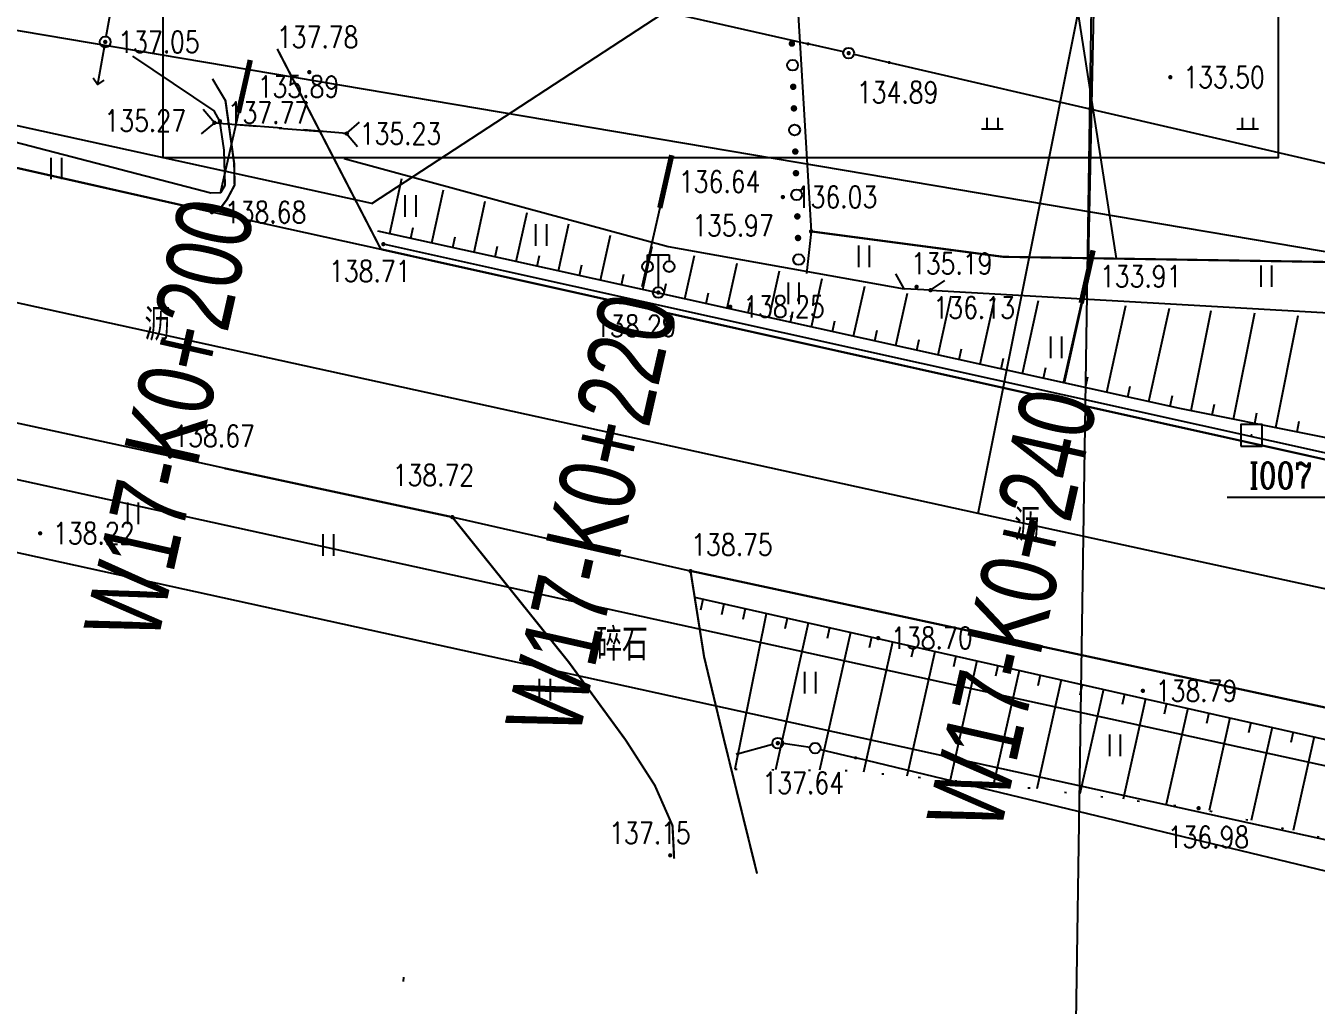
# Model space of a CAD drawing. Extents: x 529262 to 576451, y 2694391 to 2717535.
# Drawn here: x 564092.9 to 564152.6, y 2711369.6 to 2711414.9 of the extents above; entities that cross this region are included whole.
import ezdxf
from ezdxf.enums import TextEntityAlignment as Align
from ezdxf.xclip import XClip

# ---------------------------------------------------------------- set-up
doc = ezdxf.new("R2010")
doc.units = 0
doc.header["$XCLIPFRAME"] = 0
for name, pattern in [('X2', [10, 8, -2]), ('X4', [1.6, 0, -1.6]), ('X5', [3, 2, -1])]:
    doc.linetypes.add(name, pattern=pattern)
for name, color, linetype in [('DLDW', 8, 'Continuous'), ('DLSS', 4, 'Continuous'), ('DMTZ', 8, 'Continuous'), ('GCD', 8, 'Continuous'), ('GXYZ', 8, 'Continuous'), ('JMD', 8, 'Continuous'), ('KZD', 8, 'Continuous'), ('PP-COM', 7, 'Continuous'), ('RD-中线', 40, 'Continuous'), ('RD-红线', 7, 'Continuous'), ('ZBTZ', 8, 'Continuous'), ('ZJ', 7, 'Continuous'), ('桩号标注_W17-', 7, 'Continuous'), ('纵断_分栏文字', 7, 'Continuous')]:
    doc.layers.add(name, color=color, linetype=linetype)
doc.styles.add('HZ', font='rs.shx', dxfattribs={"width": 0.8, "bigfont": 'hztxt.shx'})
doc.styles.add('romanc', font='romanc.shx', dxfattribs={"width": 0.8})
doc.styles.add('SMEDI', font='smsim.shx', dxfattribs={"width": 0.75, "height": 3.5, "bigfont": 'smfs.shx'})
doc.linetypes.add('10421', pattern='A,2,[150,AAA.SHX,S=0.5,R=0,X=0,Y=0.5],1e-11', length=2.00000000001)
doc.linetypes.add('10422', pattern='A,0.75,[150,AAA.SHX,S=0.5,R=0,X=0,Y=0.5],1.5,[177,AAA.SHX,S=1,R=0,X=0,Y=0.4],0.75', length=3)
doc.linetypes.add('1161', pattern='A,0,[149,AAA.SHX,S=0.15,R=0,X=0,Y=0],-1.6', length=1.6)
doc.linetypes.add('444', pattern='A,4.5,[145,AAA.SHX,S=1,R=0,X=0,Y=1],4.5,-0.5,[146,AAA.SHX,S=1,R=0,X=0,Y=0],-0.5', length=10)
doc.linetypes.add('732', pattern='A,9,-0.5,[162,AAA.SHX,S=1,R=0,X=0,Y=0],-0.5', length=10)

# ---------------------------------------------------------------- blocks, each defined once
blk = doc.blocks.new('A$C19FD0107')
at = {"layer": 'RD-中线', "color": 8, "linetype": 'Continuous', "flags": 128}
blk.add_lwpolyline([(-6861.026681236923, 17001.71777569782), (-6771.493233986199, 17449.66423238069)], dxfattribs=at)
for points in [[(-6861.026681236923, 17001.71777569782), (-7060.417540922761, 17045.40647864249, 0.1179077445542579), (-7116.225562684238, 17044.26478000963), (-7165.182690396905, 17031.49314144952)], [(-5959.114249914885, 16837.03291497566), (-6116.645863048732, 16848.03736580815, -0.01734201665579171), (-6130.439756892622, 16849.48302075453), (-6213.031363859773, 16861.04646752682, -0.01793869527145098), (-6227.158642984927, 16863.54395521618), (-6396.518286697567, 16899.79227945348), (-6568.383731797338, 16938.04532139609), (-6861.026633046567, 17001.71801680652)]]:
    blk.add_lwpolyline(points, format="xyb", dxfattribs=at)
at = {"layer": 'RD-红线', "color": 8, "linetype": 'Continuous', "flags": 128}
for points in [[(-6889.092218354344, 17016.05702678207), (-7058.710753187537, 17053.22228999343, 0.09872857968628562), (-7108.764156140387, 17054.09845915018, 0.09872857968628562)], [(-6862.738947376609, 16993.90316472435), (-7062.124142795801, 17037.59062656621, 0.1178950662183024), (-7114.206155836582, 17036.52385009266), (-7120.777586139739, 17034.80953521002)], [(-5959.671735428274, 16829.05236299569), (-6117.203348562121, 16840.05681382818, -0.01734201665579188), (-6131.5489981547, 16841.56029497227), (-6214.1406051144, 16853.12374174362, -0.01793869527145101), (-6228.832975409925, 16855.72112894105), (-6398.224517606199, 16891.97628046386), (-6570.103193722665, 16930.23226730665), (-6862.727464713156, 16993.90090917982)]]:
    blk.add_lwpolyline(points, format="xyb", dxfattribs=at)
at = {"layer": 'RD-红线', "color": 8}
blk.add_lwpolyline([(-6889.092218354344, 17016.05702678114), (-6867.588744334877, 17030.1119269114, 0.4196208774388928)], format="xyb", dxfattribs=at)
at = {"layer": 'RD-红线', "color": 8, "linetype": 'Continuous', "flags": 128}
blk.add_lwpolyline([(-6862.727464713156, 16993.90090917982), (-6862.738947376609, 16993.90316472435)], dxfattribs=at)
blk = doc.blocks.new('gc097')
at = {"color": 8}
for p, q in [((-1, 2.9), (-1, 3.5)), ((-1, 3.5), (1, 3.5)), ((0, 0.5), (0, 3.5)), ((1, 3.5), (1, 2.9))]:
    blk.add_line(p, q, dxfattribs=at)
for centre in [(-1, 2.399999999999999), (1, 2.399999999999999), (0, 0)]:
    blk.add_circle(centre, 0.5, dxfattribs=at)
blk = doc.blocks.new('gc013c')
at = {"linetype": 'Continuous'}
blk.add_line((0.5, 0), (4, 0), dxfattribs=at)
at = {"linetype": 'Continuous', "const_width": 0.15, "flags": 128}
blk.add_lwpolyline([(3.775, 0, 1), (3.925, 0, 1)], format="xyb", close=True, dxfattribs=at)
blk = doc.blocks.new('gc170')
at = {"color": 8, "linetype": 'Continuous'}
blk.add_circle((0, 0), 0.5, dxfattribs=at)
blk = doc.blocks.new('GC200')
at = {"linetype": 'Continuous', "const_width": 0.2, "flags": 128}
blk.add_lwpolyline([(-0.1, 0, 1), (0.1, 0, 1)], format="xyb", close=True, dxfattribs=at)
blk = doc.blocks.new('gc121')
at = {"color": 8}
for p, q in [((-0.5, -1), (-0.5, 1)), ((0.5, -1), (0.5, 1))]:
    blk.add_line(p, q, dxfattribs=at)
blk = doc.blocks.new('gc119')
at = {"color": 8}
for p, q in [((-1, 0), (1, 0)), ((-0.5, 1), (-0.5, 0)), ((0.5, 1), (0.5, 0))]:
    blk.add_line(p, q, dxfattribs=at)
blk = doc.blocks.new('gc253')
at = {"color": 8, "const_width": 0.3}
blk.add_lwpolyline([(-0.15, 0, 0.9999999999999998), (0.15, 0, 0.9999999999999998)], format="xyb", close=True, dxfattribs=at)
blk = doc.blocks.new('gc013b')
at = {"linetype": 'Continuous'}
blk.add_line((0.5, 0), (4, 0), dxfattribs=at)
at = {"linetype": 'Continuous', "flags": 128}
blk.add_lwpolyline([(3.5, 0.5), (4, 0), (3.5, -0.5)], dxfattribs=at)
blk = doc.blocks.new('gc115')
at = {"color": 8}
blk.add_lwpolyline([(-1, -0.9999999999999996), (1, -0.9999999999999984), (0.9999999999999992, 1.000000000000001), (-1.000000000000001, 1)], close=True, dxfattribs=at)
blk.add_point((0, 0), dxfattribs=at)

msp = doc.modelspace()

# ---------------------------------------------------------------- linework, layer by layer
at = {"color": 8, "linetype": 'Continuous', "flags": 128}
msp.add_lwpolyline([(563880.5225777603, 2711450.504113548), (564182.4211685818, 2711399.466038509)], dxfattribs=at)
at = {"layer": 'Defpoints', "color": 1}
msp.add_lwpolyline([(564099.2375086264, 2711439.891138623), (564150.8689567894, 2711439.891138623), (564150.8689567894, 2711408.775867137), (564099.2375086264, 2711408.775867137)], close=True, dxfattribs=at)
at = {"layer": 'DLSS', "linetype": 'Continuous', "lineweight": -2}
for p, q in [((564101.6166494417, 2711410.394038124), (564101.0984637836, 2711411.003532689)), ((564101.6166494417, 2711410.394038124), (564101.0071548774, 2711409.875852467)), ((564101.6166494417, 2711410.394038124), (564101.6166494417, 2711410.394038124)), ((564107.7258801541, 2711409.899370254), (564108.3353747183, 2711410.417555911)), ((564107.7258801541, 2711409.899370254), (564107.7258801541, 2711409.899370254)), ((564107.7258801541, 2711409.899370254), (564108.2440658121, 2711409.289875689))]:
    msp.add_line(p, q, dxfattribs=at)
at = {"layer": 'DLSS', "linetype": 'X5', "lineweight": -2}
for p, q in [((564101.6166494417, 2711410.394038124), (564107.7258801541, 2711409.899370254)), ((564107.7258801541, 2711409.899370254), (564101.6166494417, 2711410.394038124))]:
    msp.add_line(p, q, dxfattribs=at)
at = {"layer": 'DLSS', "linetype": 'Continuous'}
for p, q in [((564133.5476494418, 2711402.708038125), (564133.1574038281, 2711403.406399321)), ((564134.7676494417, 2711402.648038125), (564135.4281977611, 2711403.099342809)), ((564134.7676494417, 2711402.648038125), (564133.5476494418, 2711402.708038125))]:
    msp.add_line(p, q, dxfattribs=at)
at = {"layer": 'DLSS', "linetype": 'Continuous', "lineweight": -2, "const_width": 0.1, "elevation": 138.16, "flags": 128}
msp.add_lwpolyline([(564101.5486494418, 2711406.256038125), (564069.2210253496, 2711413.553788084), (564069.1772522427, 2711414.62280669), (564069.9951611198, 2711417.071950526), (564074.6929958157, 2711426.748087661), (564075.5117353573, 2711428.904658317), (564078.2464732142, 2711435.846020807), (564078.7805705915, 2711437.279536255), (564079.6464807368, 2711439.724413447), (564080.0840688972, 2711440.930586777), (564080.6276494417, 2711441.928038124)], dxfattribs=at)
at = {"layer": 'DLSS', "linetype": 'Continuous', "lineweight": -2, "const_width": 0.1, "flags": 128}
msp.add_lwpolyline([(564109.3217356275, 2711404.542941156), (564104.5230674798, 2711413.81644436), (564104.5230674798, 2711413.81644436)], dxfattribs=at)
at = {"layer": 'DLSS', "linetype": 'X2', "lineweight": -2, "const_width": 0.1, "flags": 128}
msp.add_lwpolyline([(564101.5486494418, 2711406.256038125), (564101.8549425182, 2711406.391962196), (564102.196603501, 2711406.844240491), (564102.549502497, 2711407.510563283), (564102.5298969971, 2711408.510051323), (564102.1268028447, 2711411.417959637), (564101.5246952949, 2711412.427493171)], dxfattribs=at)
at = {"layer": 'DLSS', "linetype": 'Continuous', "const_width": 0.1, "flags": 128}
for points in [[(564114.9976494417, 2711403.279638844), (564109.3217356275, 2711404.542941156)], [(564237.9668701466, 2711376.026392872), (564179.8376494417, 2711388.848038124), (564114.9976494417, 2711403.279638844)], [(564123.7076494418, 2711389.648038125), (564158.3593604482, 2711382.191636355), (564237.3038545382, 2711364.8823504), (564239.42645542, 2711364.417630082)]]:
    msp.add_lwpolyline(points, dxfattribs=at)
for points, elevation in [([(564102.0647766634, 2711394.410933593), (564112.6276494417, 2711392.148038125)], 138.67), ([(564122.8976494417, 2711376.348038124), (564122.8237787571, 2711377.869191524), (564122.0029124006, 2711379.734426916), (564120.6596765444, 2711381.823490554), (564118.0169859314, 2711385.439422632), (564114.9976494417, 2711389.197875568)], 137.15), ([(564123.6576494417, 2711389.648038125), (564124.2851988759, 2711385.684460586), (564125.2249993348, 2711381.769402832), (564126.7371918324, 2711375.649440045)], 138.75)]:
    msp.add_lwpolyline(points, dxfattribs=dict(at, elevation=elevation))
at = {"layer": 'DLSS', "linetype": 'X2', "const_width": 0.1, "elevation": 137.15, "flags": 128}
msp.add_lwpolyline([(564114.9976494417, 2711389.197875568), (564112.6276494417, 2711392.148038125)], dxfattribs=at)
at = {"layer": 'DMTZ', "linetype": 'Continuous', "lineweight": -2}
for p, q in [((564109.7287962796, 2711405.276591107), (564110.2909024616, 2711407.815783811)), ((564111.6815213389, 2711404.844312444), (564112.2230042162, 2711407.290343844)), ((564113.6342463982, 2711404.41203378), (564114.1551059709, 2711406.764903877)), ((564115.5869714576, 2711403.979755118), (564116.0872077256, 2711406.239463911)), ((564110.7051588092, 2711405.060451775), (564110.8132284749, 2711405.54863304)), ((564117.5396965169, 2711403.547476454), (564118.0193094803, 2711405.714023944)), ((564112.6578838686, 2711404.628173112), (564112.7659535343, 2711405.116354377)), ((564119.4924215763, 2711403.115197791), (564119.9514112351, 2711405.188583978)), ((564114.6106089279, 2711404.195894449), (564114.7186785936, 2711404.684075714)), ((564116.5633339873, 2711403.763615786), (564116.671403653, 2711404.25179705)), ((564121.4451466356, 2711402.682919128), (564121.8835129899, 2711404.663144011)), ((564123.397871695, 2711402.250640465), (564123.8398683287, 2711404.247264348)), ((564118.5160590466, 2711403.331337123), (564118.6241287123, 2711403.819518387)), ((564125.3505967543, 2711401.818361802), (564125.8100073867, 2711403.893649645)), ((564120.468784106, 2711402.89905846), (564120.5768537717, 2711403.387239724)), ((564122.4215091653, 2711402.466779796), (564122.529578831, 2711402.954961061)), ((564127.3033218137, 2711401.386083139), (564127.7801464448, 2711403.540034942)), ((564129.256046873, 2711400.953804476), (564129.7502855029, 2711403.18642024)), ((564124.3742342247, 2711402.034501133), (564124.4823038904, 2711402.522682398)), ((564131.2087719324, 2711400.521525812), (564131.720424561, 2711402.832805537)), ((564133.1614969918, 2711400.089247149), (564133.6970643013, 2711402.508556257)), ((564135.1142220511, 2711399.656968486), (564135.7200338619, 2711402.393591885)), ((564126.326959284, 2711401.60222247), (564126.4350289498, 2711402.090403735)), ((564137.0669471105, 2711399.224689823), (564137.7430034224, 2711402.278627513)), ((564139.0196721698, 2711398.79241116), (564139.7659729829, 2711402.163663141)), ((564140.9723972292, 2711398.360132497), (564141.7889425433, 2711402.048698769)), ((564142.9251222885, 2711397.927853834), (564143.8119121038, 2711401.933734397)), ((564144.8778473479, 2711397.49557517), (564145.8348816643, 2711401.818770025)), ((564128.2796843434, 2711401.169943807), (564128.3877540091, 2711401.658125072)), ((564130.2324094027, 2711400.737665144), (564130.3404790685, 2711401.225846408)), ((564146.8328904115, 2711397.074299632), (564147.7599491619, 2711401.70936938)), ((564148.7940481174, 2711396.682049135), (564149.7766381606, 2711401.594761929)), ((564150.7552058233, 2711396.289798638), (564151.7933271595, 2711401.480154479)), ((564132.1851344621, 2711400.305386481), (564132.2932041278, 2711400.793567745)), ((564134.1378595214, 2711399.873107818), (564134.2459291872, 2711400.361289083)), ((564136.0905845808, 2711399.440829155), (564136.1986542465, 2711399.929010419)), ((564138.0433096401, 2711399.008550492), (564138.1513793059, 2711399.496731756)), ((564139.9960346995, 2711398.576271828), (564140.1041043652, 2711399.064453093)), ((564141.9487597588, 2711398.143993165), (564142.0568294246, 2711398.63217443)), ((564143.9014848182, 2711397.711714502), (564144.0095544839, 2711398.199895767)), ((564145.8542098776, 2711397.279435839), (564145.9622795433, 2711397.767617104)), ((564147.8134692644, 2711396.878174383), (564147.9115318886, 2711397.36846381)), ((564149.7746269704, 2711396.485923886), (564149.8726895946, 2711396.976213313)), ((564151.7357846764, 2711396.093673389), (564151.8338473006, 2711396.583962816))]:
    msp.add_line(p, q, dxfattribs=at)
at = {"layer": 'DMTZ', "linetype": 'Continuous'}
for p, q in [((564124.2302349807, 2711388.33534816, 139.03), (564124.120854077, 2711387.847459015, 139.03)), ((564125.206013271, 2711388.116586352, 139.03), (564125.0966323673, 2711387.628697207, 139.03)), ((564127.1575698514, 2711387.679062737, 139.03), (564125.714306541, 2711380.483287101, 138.9)), ((564126.1817915612, 2711387.897824544, 139.03), (564126.0724106575, 2711387.409935399, 139.03)), ((564128.1333481416, 2711387.46030093, 139.03), (564128.0239672379, 2711386.972411785, 139.03)), ((564129.1091264318, 2711387.241539123, 139.03), (564127.5885538417, 2711380.459085914, 139.03)), ((564130.0849047219, 2711387.022777315, 139.03), (564129.9755238183, 2711386.53488817, 139.03)), ((564131.0606830121, 2711386.804015508, 139.03), (564129.6322834247, 2711380.43269629, 139.03)), ((564133.0122395926, 2711386.366491893, 139.03), (564131.6635201289, 2711380.35058268, 139.03)), ((564132.0364613023, 2711386.5852537, 139.03), (564131.9270803987, 2711386.097364555, 139.03)), ((564134.963796173, 2711385.928968278, 139.03), (564133.6713037669, 2711380.163857606, 139.03)), ((564133.9880178828, 2711386.147730086, 139.03), (564133.8786369791, 2711385.65984094, 139.03)), ((564135.9395744632, 2711385.710206471, 139.03), (564135.8301935595, 2711385.222317326, 139.03)), ((564136.9153527534, 2711385.491444664, 139.03), (564135.679087405, 2711379.977132533, 139.03)), ((564138.8669093337, 2711385.053921049, 139.03), (564137.6868710432, 2711379.79040746, 139.03)), ((564137.8911310436, 2711385.272682856, 139.03), (564137.7817501399, 2711384.784793711, 139.03)), ((564140.8184659142, 2711384.616397434, 139.03), (564139.6885461526, 2711379.576435539, 139.03)), ((564139.8426876239, 2711384.835159241, 139.03), (564139.7333067203, 2711384.347270096, 139.03)), ((564142.7700224946, 2711384.178873819, 139.03), (564141.6845121246, 2711379.336998239, 139.03)), ((564141.7942442044, 2711384.397635627, 139.03), (564141.6848633008, 2711383.909746482, 139.03)), ((564143.7458007848, 2711383.960112012, 139.03), (564143.6364198811, 2711383.472222866, 139.03)), ((564144.721579075, 2711383.741350204, 139.03), (564143.6804780967, 2711379.097560939, 139.03)), ((564145.6973573652, 2711383.522588397, 139.03), (564145.5879764615, 2711383.034699252, 139.03)), ((564146.6731356554, 2711383.30382659, 139.03), (564145.6764440689, 2711378.85812364, 139.03)), ((564147.6489139455, 2711383.085064782, 139.03), (564147.5395330419, 2711382.597175637, 139.03)), ((564148.6246922358, 2711382.866302975, 139.03), (564147.6600553779, 2711378.56357886, 139.03)), ((564149.600470526, 2711382.647541167, 139.03), (564149.4910896224, 2711382.159652022, 139.03)), ((564150.5762488162, 2711382.42877936, 139.03), (564149.6061800994, 2711378.101826656, 139.03)), ((564151.5520271064, 2711382.210017553, 139.03), (564151.4426462027, 2711381.722128408, 139.03)), ((564152.5278053966, 2711381.991255745, 139.03), (564151.552304821, 2711377.640074452, 139.03))]:
    msp.add_line(p, q, dxfattribs=at)
at = {"layer": 'DMTZ', "linetype": '10421', "flags": 128}
msp.add_lwpolyline([(564115.9276494418, 2711492.438038125), (564122.145999364, 2711491.174976391), (564122.8776494417, 2711490.858038125), (564123.1138968054, 2711490.187626614), (564125.9011541551, 2711452.448542873), (564124.6776494418, 2711448.748038125), (564126.8074001663, 2711437.881781643), (564127.9475161156, 2711426.989688512), (564129.2376494417, 2711405.368038124), (564129.0233178327, 2711403.424701555)], dxfattribs=at)
at = {"layer": 'DMTZ', "linetype": '10422', "lineweight": -2, "flags": 128}
for points in [[(564073.3280349327, 2711422.301136408), (564071.4379697969, 2711418.341064342), (564070.9576494417, 2711417.188038125), (564070.8927630575, 2711416.27019991), (564071.2198851728, 2711415.325597839), (564071.837793215, 2711414.853295057), (564101.4445550888, 2711407.152327215), (564101.9174462087, 2711407.168263308)], [(564101.9174462087, 2711407.168263308), (564102.1094393573, 2711407.51438003), (564102.0716182883, 2711409.124375993), (564101.8706494417, 2711410.465038124), (564101.6063926241, 2711410.9491233), (564097.8449342455, 2711413.483891148)]]:
    msp.add_lwpolyline(points, dxfattribs=at)
at = {"layer": 'DMTZ', "linetype": '10421', "elevation": 133.87, "flags": 128}
msp.add_lwpolyline([(564141.47574997, 2711416.209198603), (564143.3688802037, 2711404.108473851)], dxfattribs=at)
at = {"layer": 'DMTZ', "linetype": '10422', "flags": 128}
msp.add_lwpolyline([(564107.6242184734, 2711408.748259184), (564114.9976494416, 2711406.743035953)], dxfattribs=at)
at = {"layer": 'DMTZ', "linetype": '10422'}
for points in [[(564114.9976494417, 2711406.743035953), (564122.6276494417, 2711404.668038125), (564133.5476494418, 2711402.708038125)], [(564134.7676494417, 2711402.648038125), (564154.8276494417, 2711401.508038125), (564173.4559302452, 2711397.30565128)]]:
    msp.add_lwpolyline(points, dxfattribs=at)
at = {"layer": 'DMTZ', "linetype": 'Continuous', "flags": 128}
for points in [[(564109.1694660889, 2711405.400411153), (564114.9976494417, 2711404.110214514)], [(564114.9976494417, 2711404.110214514), (564146.2937984626, 2711397.182123232), (564170.385192506, 2711392.363611566), (564190.8982087597, 2711387.549510878), (564237.8188759153, 2711377.203460055)]]:
    msp.add_lwpolyline(points, dxfattribs=at)
at = {"layer": 'DMTZ', "linetype": 'Continuous'}
msp.add_lwpolyline([(564241.2939724439, 2711361.95292996), (564123.8520627373, 2711388.420131398)], dxfattribs=at)
at = {"layer": 'DMTZ', "linetype": 'X4', "elevation": 138.9, "flags": 128}
msp.add_lwpolyline([(564125.714306541, 2711380.483287101), (564130.9657224203, 2711380.415478282), (564138.6568351953, 2711379.700200217), (564147.1776494418, 2711378.678038124), (564153.7710437404, 2711377.113639751), (564160.3676494417, 2711375.418038125), (564219.5938234504, 2711361.887436525), (564231.7917872433, 2711359.164929803), (564232.7498407316, 2711358.686019001), (564233.4983220907, 2711358.057445657), (564233.6596494417, 2711357.414038124), (564238.4335776675, 2711356.85104383)], dxfattribs=at)
at = {"layer": 'GXYZ', "linetype": 'Continuous', "lineweight": -2}
for p, q in [((564114.9976494417, 2711417.238573197), (564129.0270865328, 2711414.059970629)), ((564132.9263786398, 2711413.168088669), (564172.2609202437, 2711404.08598758))]:
    msp.add_line(p, q, dxfattribs=at)
at = {"layer": 'GXYZ', "linetype": 'Continuous'}
for p, q in [((564088.5811296043, 2711391.369184706), (564114.9976494416, 2711385.569886074)), ((564114.9976494417, 2711385.569886074), (564154.9141692792, 2711376.806891543)), ((564129.2010003539, 2711381.48161941), (564127.9490733803, 2711381.676018553)), ((564162.5233846937, 2711373.476903339), (564131.3719141898, 2711380.98917291))]:
    msp.add_line(p, q, dxfattribs=at)
at = {"layer": 'GXYZ', "linetype": '732', "flags": 128}
msp.add_lwpolyline([(564148.7574433526, 2711662.132975558), (564183.3440940598, 2711655.51040594), (564175.7730723089, 2711615.305701444), (564167.7156722689, 2711574.761248053), (564160.0041107201, 2711529.741299012), (564151.0735622597, 2711492.565835172), (564142.7478325787, 2711451.429633431), (564138.0845257804, 2711143.362905413)], dxfattribs=at)
at = {"layer": 'JMD', "linetype": 'Continuous'}
msp.add_line((564110.3754717733, 2711370.858777171), (564110.356001419, 2711370.659725141), dxfattribs=at)
at = {"layer": 'JMD', "linetype": '444', "flags": 128}
for points in [[(564114.9976494417, 2711403.546264393), (564109.4376494417, 2711404.778038125)], [(564237.9310420995, 2711376.311350049), (564114.9976494417, 2711403.546264393)]]:
    msp.add_lwpolyline(points, dxfattribs=at)
at = {"layer": 'KZD', "linetype": 'Continuous'}
msp.add_line((564148.504581509, 2711393.062665858), (564154.504581509, 2711393.062665858), dxfattribs=at)
msp.add_point((564149.6276494417, 2711395.933038125, 139.045), dxfattribs=at)
at = {"layer": 'PP-COM', "elevation": 138.16}
msp.add_lwpolyline([(564096.5782584572, 2711407.37807142), (564074.4132322384, 2711412.381681297), (564057.1497981584, 2711416.152603843), (563989.6918440604, 2711430.522479873), (563977.3644668594, 2711433.148454593), (563949.4295930153, 2711439.584029634), (563937.4470821716, 2711442.14442751), (563922.5602866516, 2711444.229142896), (563911.2987560937, 2711444.621876618), (563898.2726494417, 2711444.579038125)], dxfattribs=at)
at = {"layer": 'ZBTZ', "linetype": '1161', "flags": 128}
msp.add_lwpolyline([(564101.5486494418, 2711406.256038125), (564109.3217356275, 2711404.542941156)], dxfattribs=at)
at = {"layer": 'ZBTZ', "linetype": 'Continuous', "const_width": 0.1, "elevation": 135.97, "flags": 128}
msp.add_lwpolyline([(564129.2376494417, 2711405.368038124), (564138.1354435021, 2711404.191744715), (564154.5944001017, 2711403.929861059)], dxfattribs=at)
at = {"layer": 'ZBTZ', "linetype": '1161', "lineweight": -2, "flags": 128}
for points in [[(564102.0647766634, 2711394.410933593), (564099.6076494418, 2711394.948038124), (564087.1176494417, 2711397.648038125)], [(564114.9976494417, 2711391.610866774), (564112.6276494417, 2711392.148038125)], [(564123.6576494417, 2711389.648038125), (564114.9976494417, 2711391.610866774)]]:
    msp.add_lwpolyline(points, dxfattribs=at)
at = {"layer": '桩号标注_W17-'}
for p, q in [((564103.0006736603, 2711412.079233883), (564101.8996615926, 2711407.201962881)), ((564122.509757668, 2711407.675185611), (564121.4087456003, 2711402.797914609)), ((564142.0188416758, 2711403.27113734), (564140.9178296081, 2711398.393866337))]:
    msp.add_line(p, q, dxfattribs=at)
at = {"layer": '桩号标注_W17-', "const_width": 0.25}
for points in [[(564103.2759266774, 2711413.298551634), (564102.7254206433, 2711410.859916133)], [(564122.7850106851, 2711408.894503362), (564122.234504651, 2711406.455867861)], [(564142.2940946929, 2711404.49045509), (564141.7435886589, 2711402.051819589)]]:
    msp.add_lwpolyline(points, dxfattribs=at)
at = {"layer": '纵断_分栏文字', "color": 3}
msp.add_lwpolyline([(564111.2093986117, 2711433.241233943), (564142.5660019245, 2711427.146127698), (564142.05771261, 2711403.275066921)], dxfattribs=at)

# ---------------------------------------------------------------- block references
at = {"layer": 'DLDW', "linetype": 'Continuous', "xscale": 0.5, "yscale": 0.5}
msp.add_blockref('gc097', (564122.1676494417, 2711402.538038125, 138.29), dxfattribs=at)
at = {"layer": 'GCD', "linetype": 'Continuous', "lineweight": -2}
ref = msp.add_blockref('GC200', (564096.5616494417, 2711414.135038124, 137.051), dxfattribs=dict(at, xscale=0.5, yscale=0.5, zscale=0.5))
ref.add_attrib('height', '137.05', dxfattribs={"linetype": 'Continuous', "height": 1, "style": 'HZ', "width": 0.8}).set_placement((564097.1616494417, 2711414.135038124, 137.051), align=Align.MIDDLE_LEFT)
at = {"layer": 'GCD', "linetype": 'Continuous'}
ref = msp.add_blockref('GC200', (564106.0076494417, 2711412.738038125, 137.78), dxfattribs=dict(at, xscale=0.5, yscale=0.5, zscale=0.5))
ref.add_attrib('height', '137.78', dxfattribs={"linetype": 'Continuous', "height": 1, "style": 'HZ', "width": 0.8}).set_placement((564104.5067914, 2711414.358361733, 137.78), align=Align.MIDDLE_LEFT)
ref = msp.add_blockref('GC200', (564130.9776494417, 2711413.618038124, 134.89), dxfattribs=dict(at, xscale=0.5, yscale=0.5, zscale=0.5))
ref.add_attrib('height', '134.89', dxfattribs={"linetype": 'Continuous', "height": 1, "style": 'HZ', "width": 0.8}).set_placement((564131.3575953287, 2711411.808280866, 134.89), align=Align.MIDDLE_LEFT)
ref = msp.add_blockref('GC200', (564103.0188724211, 2711412.068083722, 135.889), dxfattribs=dict(at, xscale=0.5, yscale=0.5, zscale=0.5))
ref.add_attrib('height', '135.89', dxfattribs={"linetype": 'Continuous', "height": 1, "style": 'HZ', "width": 0.8}).set_placement((564103.6188724211, 2711412.068083722, 135.889), align=Align.MIDDLE_LEFT)
ref = msp.add_blockref('GC200', (564145.8684246897, 2711412.502493483, 133.5), dxfattribs=dict(at, xscale=0.5, yscale=0.5, zscale=0.5))
ref.add_attrib('height', '133.50', dxfattribs={"linetype": 'Continuous', "height": 1, "style": 'HZ', "width": 0.8}).set_placement((564146.4684246897, 2711412.502493483, 133.5), align=Align.MIDDLE_LEFT)
at = {"layer": 'GCD', "linetype": 'Continuous', "lineweight": -2}
ref = msp.add_blockref('GC200', (564101.8706494417, 2711410.465038124, 137.769), dxfattribs=dict(at, xscale=0.5, yscale=0.5, zscale=0.5))
ref.add_attrib('height', '137.77', dxfattribs={"linetype": 'Continuous', "height": 1, "style": 'HZ', "width": 0.8}).set_placement((564102.2276377579, 2711410.857330983, 137.769), align=Align.MIDDLE_LEFT)
ref = msp.add_blockref('GC200', (564101.6166494417, 2711410.394038124, 135.27), dxfattribs=dict(at, xscale=0.5, yscale=0.5, zscale=0.5))
ref.add_attrib('height', '135.27', dxfattribs={"linetype": 'Continuous', "height": 1, "style": 'HZ', "width": 0.8}).set_placement((564096.5271701012, 2711410.488810132, 135.27), align=Align.MIDDLE_LEFT)
at = {"layer": 'GCD', "linetype": 'Continuous'}
ref = msp.add_blockref('GC200', (564107.7428633529, 2711409.894473825, 135.23), dxfattribs=dict(at, xscale=0.5, yscale=0.5, zscale=0.5))
ref.add_attrib('height', '135.23', dxfattribs={"linetype": 'Continuous', "height": 1, "style": 'HZ', "width": 0.8}).set_placement((564108.3428633529, 2711409.894473825, 135.23), align=Align.MIDDLE_LEFT)
ref = msp.add_blockref('GC200', (564122.5173299598, 2711407.672234307, 136.635), dxfattribs=dict(at, xscale=0.5, yscale=0.5, zscale=0.5))
ref.add_attrib('height', '136.64', dxfattribs={"linetype": 'Continuous', "height": 1, "style": 'HZ', "width": 0.8}).set_placement((564123.1173299598, 2711407.672234307, 136.635), align=Align.MIDDLE_LEFT)
ref = msp.add_blockref('GC200', (564127.9319258315, 2711406.9571933, 136.032), dxfattribs=dict(at, xscale=0.5, yscale=0.5, zscale=0.5))
ref.add_attrib('height', '136.03', dxfattribs={"linetype": 'Continuous', "height": 1, "style": 'HZ', "width": 0.8}).set_placement((564128.5319258315, 2711406.9571933, 136.032), align=Align.MIDDLE_LEFT)
at = {"layer": 'GCD', "linetype": 'Continuous', "lineweight": -2}
ref = msp.add_blockref('GC200', (564101.4986494418, 2711406.256038125, 138.677), dxfattribs=dict(at, xscale=0.5, yscale=0.5, zscale=0.5))
ref.add_attrib('height', '138.68', dxfattribs={"linetype": 'Continuous', "height": 1, "style": 'HZ', "width": 0.8}).set_placement((564102.0986494417, 2711406.256038125, 138.677), align=Align.MIDDLE_LEFT)
at = {"layer": 'GCD', "linetype": 'Continuous'}
ref = msp.add_blockref('GC200', (564129.2376494417, 2711405.368038124, 135.97), dxfattribs=dict(at, xscale=0.5, yscale=0.5, zscale=0.5))
ref.add_attrib('height', '135.97', dxfattribs={"linetype": 'Continuous', "height": 1, "style": 'HZ', "width": 0.8}).set_placement((564123.7368537176, 2711405.642367787, 135.97), align=Align.MIDDLE_LEFT)
ref = msp.add_blockref('GC200', (564109.4376494417, 2711404.778038125, 138.71), dxfattribs=dict(at, xscale=0.5, yscale=0.5, zscale=0.5))
ref.add_attrib('height', '138.71', dxfattribs={"linetype": 'Continuous', "height": 1, "style": 'HZ', "width": 0.8}).set_placement((564106.9168733848, 2711403.527066778, 138.71), align=Align.MIDDLE_LEFT)
ref = msp.add_blockref('GC200', (564134.1224066841, 2711402.80339072, 135.19), dxfattribs=dict(at, xscale=0.5, yscale=0.5, zscale=0.5))
ref.add_attrib('height', '135.19', dxfattribs={"linetype": 'Continuous', "height": 1, "style": 'HZ', "width": 0.8}).set_placement((564133.8623704521, 2711403.883255736, 135.19), align=Align.MIDDLE_LEFT)
ref = msp.add_blockref('GC200', (564142.009840765, 2711403.289499054, 133.908), dxfattribs=dict(at, xscale=0.5, yscale=0.5, zscale=0.5))
ref.add_attrib('height', '133.91', dxfattribs={"linetype": 'Continuous', "height": 1, "style": 'HZ', "width": 0.8}).set_placement((564142.609840765, 2711403.289499054, 133.908), align=Align.MIDDLE_LEFT)
ref = msp.add_blockref('GC200', (564122.1676494417, 2711402.538038125, 138.29), dxfattribs=dict(at, xscale=0.5, yscale=0.5, zscale=0.5))
ref.add_attrib('height', '138.29', dxfattribs={"linetype": 'Continuous', "height": 1, "style": 'HZ', "width": 0.8}).set_placement((564119.2416300976, 2711400.993666495, 138.29), align=Align.MIDDLE_LEFT)
ref = msp.add_blockref('GC200', (564125.4969258315, 2711401.8821933, 138.252), dxfattribs=dict(at, xscale=0.5, yscale=0.5, zscale=0.5))
ref.add_attrib('height', '138.25', dxfattribs={"linetype": 'Continuous', "height": 1, "style": 'HZ', "width": 0.8}).set_placement((564126.0969258315, 2711401.8821933, 138.252), align=Align.MIDDLE_LEFT)
ref = msp.add_blockref('GC200', (564134.7676494417, 2711402.648038125, 136.13), dxfattribs=dict(at, xscale=0.5, yscale=0.5, zscale=0.5))
ref.add_attrib('height', '136.13', dxfattribs={"linetype": 'Continuous', "height": 1, "style": 'HZ', "width": 0.8}).set_placement((564134.9060445478, 2711401.841988438, 136.13), align=Align.MIDDLE_LEFT)
ref = msp.add_blockref('GC200', (564099.5576494418, 2711394.948038124, 138.67), dxfattribs=dict(at, xscale=0.5, yscale=0.5, zscale=0.5))
ref.add_attrib('height', '138.67', dxfattribs={"linetype": 'Continuous', "height": 1, "style": 'HZ', "width": 0.8}).set_placement((564099.7170057282, 2711395.90160942, 138.67), align=Align.MIDDLE_LEFT)
ref = msp.add_blockref('GC200', (564112.6276494417, 2711392.148038125, 138.72), dxfattribs=dict(at, xscale=0.5, yscale=0.5, zscale=0.5))
ref.add_attrib('height', '138.72', dxfattribs={"linetype": 'Continuous', "height": 1, "style": 'HZ', "width": 0.8}).set_placement((564109.8696669199, 2711394.088074374, 138.72), align=Align.MIDDLE_LEFT)
ref = msp.add_blockref('GC200', (564093.5476494418, 2711391.398038125, 138.22), dxfattribs=dict(at, xscale=0.5, yscale=0.5, zscale=0.5))
ref.add_attrib('height', '138.22', dxfattribs={"linetype": 'Continuous', "height": 1, "style": 'HZ', "width": 0.8}).set_placement((564094.1476494417, 2711391.398038125, 138.22), align=Align.MIDDLE_LEFT)
ref = msp.add_blockref('GC200', (564123.6576494417, 2711389.648038125, 138.75), dxfattribs=dict(at, xscale=0.5, yscale=0.5, zscale=0.5))
ref.add_attrib('height', '138.75', dxfattribs={"linetype": 'Continuous', "height": 1, "style": 'HZ', "width": 0.8}).set_placement((564123.688986172, 2711390.874849322, 138.75), align=Align.MIDDLE_LEFT)
ref = msp.add_blockref('GC200', (564132.3445096958, 2711386.548520491, 138.7), dxfattribs=dict(at, xscale=0.5, yscale=0.5, zscale=0.5))
ref.add_attrib('height', '138.70', dxfattribs={"linetype": 'Continuous', "height": 1, "style": 'HZ', "width": 0.8}).set_placement((564132.9445096957, 2711386.548520491, 138.7), align=Align.MIDDLE_LEFT)
ref = msp.add_blockref('GC200', (564144.5983117893, 2711384.109472377, 138.79), dxfattribs=dict(at, xscale=0.5, yscale=0.5, zscale=0.5))
ref.add_attrib('height', '138.79', dxfattribs={"linetype": 'Continuous', "height": 1, "style": 'HZ', "width": 0.8}).set_placement((564145.1983117893, 2711384.109472377, 138.79), align=Align.MIDDLE_LEFT)
ref = msp.add_blockref('GC200', (564127.6976494417, 2711381.688038125, 137.64), dxfattribs=dict(at, xscale=0.5, yscale=0.5, zscale=0.5))
ref.add_attrib('height', '137.64', dxfattribs={"linetype": 'Continuous', "height": 1, "style": 'HZ', "width": 0.8}).set_placement((564126.9881908045, 2711379.849810798, 137.64), align=Align.MIDDLE_LEFT)
ref = msp.add_blockref('GC200', (564147.1776494418, 2711378.678038124, 136.98), dxfattribs=dict(at, xscale=0.5, yscale=0.5, zscale=0.5))
ref.add_attrib('height', '136.98', dxfattribs={"linetype": 'Continuous', "height": 1, "style": 'HZ', "width": 0.8}).set_placement((564145.7487658969, 2711377.339096406, 136.98), align=Align.MIDDLE_LEFT)
ref = msp.add_blockref('GC200', (564122.7194069136, 2711376.496553597, 137.15), dxfattribs=dict(at, xscale=0.5, yscale=0.5, zscale=0.5))
ref.add_attrib('height', '137.15', dxfattribs={"linetype": 'Continuous', "height": 1, "style": 'HZ', "width": 0.8}).set_placement((564119.8922864317, 2711377.532686051, 137.15), align=Align.MIDDLE_LEFT)
at = {"layer": 'GXYZ', "linetype": 'Continuous', "lineweight": -2}
for name, p, xscale, yscale, rotation in [('gc013b', (564096.5616494417, 2711414.135038124), 0.4999999998660747, 0.4999999998660747, 79.83294396080268), ('gc013b', (564096.5616494417, 2711414.135038124), 0.5000000001502669, 0.5000000001502669, 259.8125825825198), ('gc013c', (564130.9776494417, 2711413.618038124), 0.5000000000050157, 0.5000000000050157, 167.234208019142), ('gc013c', (564130.9776494417, 2711413.618038124), 0.4999999999126611, 0.4999999999126611, 346.9986079579223)]:
    msp.add_blockref(name, p, dxfattribs=dict(at, xscale=xscale, yscale=yscale, rotation=rotation))
at = {"layer": 'GXYZ', "linetype": 'Continuous', "lineweight": -2, "xscale": 0.5, "yscale": 0.5}
msp.add_blockref('gc170', (564096.5616494417, 2711414.135038124), dxfattribs=at)
at = {"layer": 'GXYZ', "linetype": 'Continuous', "xscale": 0.5, "yscale": 0.5}
for p in [(564130.9776494417, 2711413.618038124), (564127.6976494417, 2711381.688038125), (564129.4276494418, 2711381.458038125)]:
    msp.add_blockref('gc170', p, dxfattribs=at)
at = {"layer": 'GXYZ', "linetype": 'Continuous'}
for p, xscale, yscale, rotation in [((564127.6976494417, 2711381.688038125), 0.5000000000751426, 0.5000000000751426, 195.2396469617682), ((564129.4276494418, 2711381.458038125), 0.4999999999784809, 0.4999999999784809, 346.441820733282)]:
    msp.add_blockref('gc013c', p, dxfattribs=dict(at, xscale=xscale, yscale=yscale, rotation=rotation))
at = {"layer": 'JMD', "linetype": 'Continuous', "xscale": 0.5000000000150963, "yscale": 0.5000000000150963, "rotation": 91.80910511583785}
for name, p in [('gc253', (564128.3495459813, 2711414.058950223)), ('gc170', (564128.3811155758, 2711413.059448667)), ('gc253', (564128.4126851703, 2711412.059947111)), ('gc253', (564128.4442547647, 2711411.060445555)), ('gc170', (564128.4758243592, 2711410.060943999)), ('gc253', (564128.5073939537, 2711409.061442443)), ('gc253', (564128.5389635483, 2711408.061940887)), ('gc170', (564128.5705331428, 2711407.06243933)), ('gc253', (564128.6021027372, 2711406.062937774)), ('gc253', (564128.6336723317, 2711405.063436218)), ('gc170', (564128.6652419262, 2711404.063934662))]:
    msp.add_blockref(name, p, dxfattribs=at)
at = {"layer": 'KZD', "linetype": 'Continuous', "lineweight": -2, "xscale": 0.5, "yscale": 0.5}
msp.add_blockref('gc115', (564149.6276494417, 2711395.933038125, 139.045), dxfattribs=at)
at = {"layer": 'PP-COM'}
ref = msp.add_blockref('A$C19FD0107', (570997.9927985519, 2694390.602628201), dxfattribs=at)
XClip(ref).set_block_clipping_path([(-9366.438313488383, 14428.60439108219), (-3328.44807433628, 17452.748486375436)])
at = {"layer": 'ZBTZ', "linetype": 'Continuous', "xscale": 0.5, "yscale": 0.5}
for name, p in [('gc119', (564137.6311265002, 2711410.119964483)), ('gc119', (564149.4488722717, 2711410.119964483)), ('gc121', (564110.7009522767, 2711406.54679059)), ('gc121', (564116.7489420872, 2711405.207854899)), ('gc121', (564131.6998126043, 2711404.212441031)), ('gc121', (564150.3178497263, 2711403.296508561)), ('gc121', (564128.4352968828, 2711402.502588662)), ('gc121', (564140.5905150255, 2711400.001676718)), ('gc121', (564097.8580605598, 2711392.322005895)), ('gc121', (564106.8976962789, 2711390.859129795)), ('gc121', (564116.9209648032, 2711384.162656215)), ('gc121', (564129.2060713507, 2711384.486578355)), ('gc121', (564143.3177549754, 2711381.590180119))]:
    msp.add_blockref(name, p, dxfattribs=at)
at = {"layer": 'ZBTZ', "linetype": 'Continuous', "lineweight": -2, "xscale": 0.5, "yscale": 0.5}
msp.add_blockref('gc121', (564094.3036323772, 2711408.278666025), dxfattribs=at)

# ---------------------------------------------------------------- texts
at = {"layer": 'KZD', "linetype": 'Continuous', "style": 'romanc', "width": 0.8}
msp.add_text('I007', height=1.2, dxfattribs=at).set_placement((564149.515913103, 2711393.47600537))
at = {"layer": 'ZJ', "color": 8, "linetype": 'Continuous', "style": 'HZ', "width": 0.8}
for s, p in [('沥', (564098.9736701933, 2711401.114037149)), ('沥', (564139.2414845448, 2711391.849053957)), ('碎石', (564120.4845657628, 2711386.339040641))]:
    msp.add_text(s, height=1.5, dxfattribs=at).set_placement(p, align=Align.MIDDLE)
at = {"layer": '桩号标注_W17-', "style": 'SMEDI', "width": 0.75}
for s, p in [('W17-K0+200', (564101.7895603857, 2711406.714235781)), ('W17-K0+220', (564121.2986443934, 2711402.310187509)), ('W17-K0+240', (564140.8077284013, 2711397.906139237))]:
    msp.add_text(s, height=3.5, rotation=77.27907800478587, dxfattribs=at).set_placement(p, align=Align.MIDDLE_RIGHT)

doc.saveas('drawing.dxf')
